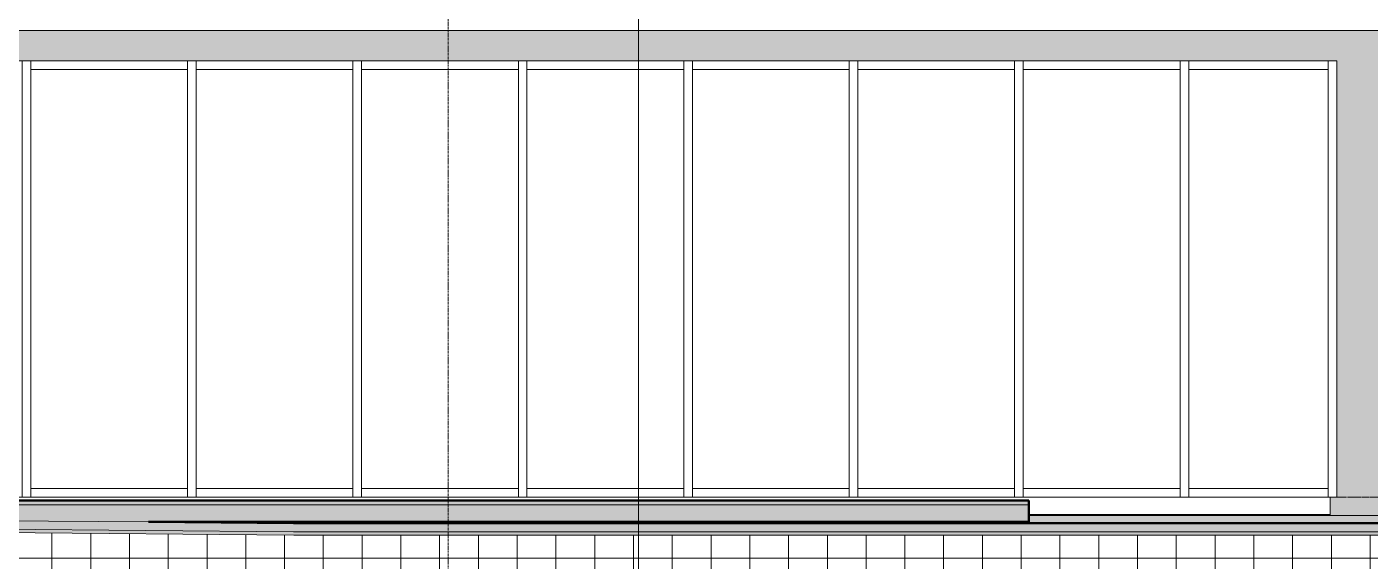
# Model space of a CAD drawing. Header units: inches. Extents: x 9610 to 15331, y -316 to 681.
# Drawn here: x 13869.4 to 14181.2, y -14.8 to 109.2 of the extents above; entities that cross this region are included whole.
import ezdxf

# ---------------------------------------------------------------- set-up
doc = ezdxf.new("R2010")
doc.units = ezdxf.units.IN
doc.header["$MEASUREMENT"] = 0
doc.linetypes.add('Aligning Line 1_8_', pattern=[0.25, 0.125, -0.125])
doc.linetypes.add('Grid Line 1_2_', pattern=[0.875, 0.5, -0.125, 0.125, -0.125])
for name, color, linetype, lineweight in [('A-CLNG-1', 135, 'Continuous', 13), ('A-FLOR-1', 8, 'Continuous', 5), ('A-FLOR-5', 192, 'Continuous', 50), ('A-FLOR-6', 135, 'Continuous', 13), ('A-FLOR-LEVL-1', 51, 'Grid Line 1_2_', 9), ('A-FLOR-MCUT', 51, 'Continuous', 13), ('A-FLOR-PATT-1', 8, 'Continuous', 9), ('A-FLOR-PATT-2', 55, 'Continuous', 9), ('A-GLAZ-CWMG-1', 55, 'Continuous', 9), ('A-WALL-1', 135, 'Continuous', 13), ('A-WALL-PATT-4', 55, 'Continuous', 9), ('G-ANNO-SYMB', 111, 'Aligning Line 1_8_', 9), ('G-ANNO-SYMB-1', 111, 'Continuous', 9), ('S-GRID-1', 1, 'Grid Line 1_2_', 9)]:
    doc.layers.add(name, color=color, linetype=linetype, lineweight=lineweight)

# ---------------------------------------------------------------- blocks, each defined once
blk = doc.blocks.new('Rectangular Mullion - 2_ x 4_ rectangular-2110444-BUILDING SECTION - NORTH_SOUTH AT ELEVATOR AND COURTYARD - LOOKING EAST')
at = {"layer": 'A-GLAZ-CWMG-1'}
for p, q in [((-2950.07, 101.38), (-2948.07, 101.38)), ((-2950.07, 101.38), (-2950.07, 0)), ((-2948.07, 0), (-2948.07, 101.38)), ((-2948.07, 0), (-2950.07, 0))]:
    blk.add_line(p, q, dxfattribs=at)
blk = doc.blocks.new('Rectangular Mullion - 2_ x 4_ rectangular-1900522-BUILDING SECTION - NORTH_SOUTH AT ELEVATOR AND COURTYARD - LOOKING EAST')
at = {"layer": 'A-GLAZ-CWMG-1'}
for p, q in [((-3366.43, 0), (-3366.43, 2)), ((-3330.03, 2), (-3366.43, 2)), ((-3366.43, 0), (-3330.03, 0)), ((-3330.03, 2), (-3330.03, 0))]:
    blk.add_line(p, q, dxfattribs=at)
blk = doc.blocks.new('Rectangular Mullion - 2_ x 4_ rectangular-V79-BUILDING SECTION - NORTH_SOUTH AT ELEVATOR AND COURTYARD - LOOKING EAST')
at = {"layer": 'A-GLAZ-CWMG-1'}
for p, q in [((-3368.43, 101.38), (-3366.43, 101.38)), ((-3368.43, 101.38), (-3368.43, 0)), ((-3366.43, 0), (-3366.43, 101.38)), ((-3366.43, 0), (-3368.43, 0))]:
    blk.add_line(p, q, dxfattribs=at)
blk = doc.blocks.new('Rectangular Mullion - 2_ x 4_ rectangular-1900519-BUILDING SECTION - NORTH_SOUTH AT ELEVATOR AND COURTYARD - LOOKING EAST')
at = {"layer": 'A-GLAZ-CWMG-1'}
for p, q in [((-3366.43, 99.38), (-3366.43, 101.38)), ((-3330.03, 101.38), (-3366.43, 101.38)), ((-3330.03, 101.38), (-3330.03, 99.38)), ((-3366.43, 99.38), (-3330.03, 99.38))]:
    blk.add_line(p, q, dxfattribs=at)
blk = doc.blocks.new('Rectangular Mullion - 2_ x 4_ rectangular-2191480-BUILDING SECTION - NORTH_SOUTH AT ELEVATOR AND COURTYARD - LOOKING EAST')
at = {"layer": 'A-GLAZ-CWMG-1'}
for p, q in [((-2982.44, 99.38), (-2982.44, 101.38)), ((-2950.07, 101.38), (-2982.44, 101.38)), ((-2950.07, 101.38), (-2950.07, 99.38)), ((-2982.44, 99.38), (-2950.07, 99.38))]:
    blk.add_line(p, q, dxfattribs=at)
blk = doc.blocks.new('Rectangular Mullion - 2_ x 4_ rectangular-2191481-BUILDING SECTION - NORTH_SOUTH AT ELEVATOR AND COURTYARD - LOOKING EAST')
at = {"layer": 'A-GLAZ-CWMG-1'}
for p, q in [((-2982.44, 0), (-2982.44, 2)), ((-2950.07, 2), (-2982.44, 2)), ((-2982.44, 0), (-2950.07, 0)), ((-2950.07, 2), (-2950.07, 0))]:
    blk.add_line(p, q, dxfattribs=at)

msp = doc.modelspace()

# ---------------------------------------------------------------- hatches: boundary and pattern name
at = {"layer": 'A-FLOR-1'}
h = msp.add_hatch(color=256, dxfattribs=at)
h.paths.add_polyline_path([(14889.88, -1.75), (14905.97, -1.75), (14905.97, -0.75), (14752.37, -0.75), (14752.37, -1.75), (14889.76, -1.75)], flags=0)
h.paths.add_polyline_path([(13724.79, -1.75), (14101.97, -1.75), (14101.97, -0.75), (13721.32, -0.75), (13721.32, -1.75)], flags=0)
h.paths.add_polyline_path([(14637.17, -1.75), (14637.17, -0.75), (14483.57, -0.75), (14483.57, -1.75), (14636.51, -1.75)], flags=0)
h.paths.add_polyline_path([(14195.57, -1.75), (14349.17, -1.75), (14349.17, -0.75), (14195.57, -0.75)], flags=0)
at = {"layer": 'A-FLOR-PATT-1'}
h = msp.add_hatch(dxfattribs=at)
h.set_pattern_fill('FP_57', color=256, style=0, pattern_type=2)
h.set_pattern_definition([(216.87, (14115.565, 154.825), (47.980943, 31.987086), [7.997, -71.971]), (206.565, (14125.161, 150.027), (-15.993714, -15.99413), [17.881, -17.881]), (198.435, (14125.161, 142.03), (-31.98674, -15.99388), [10.115, -40.461])])
h.paths.add_polyline_path([(14195.57, -5.75), (14349.17, -5.75), (14349.17, -1.75), (14195.57, -1.75), (14195.57, -4.51)], flags=0)
h.paths.add_polyline_path([(14533.18, -5.75), (14637.17, -5.75), (14637.17, -1.75), (14483.57, -1.75), (14483.57, -4.84), (14523.24, -5.57)], flags=0)
h.paths.add_polyline_path([(14889.88, -5.75), (14905.97, -5.57), (14905.97, -1.75), (14752.37, -1.75), (14752.37, -5.75), (14889.76, -5.75)], flags=0)
h.paths.add_polyline_path([(13921.49, -5.75), (14101.97, -5.75), (14101.97, -1.75), (13721.32, -1.75), (13721.32, -4.26), (13897.62, -5.75), (13917.12, -5.75)], flags=0)
h = msp.add_hatch(dxfattribs=at)
h.set_pattern_fill('FP_54', color=256, style=0, pattern_type=2)
h.set_pattern_definition([(0, (14109.167, 138.832), (24, 24), [24, -24]), (0, (14109.167, 147.832), (24, 24), [24, -24]), (0, (14109.167, 156.832), (24, 24), [24, -24]), (90, (14112.167, 159.832), (-24, 24), [24, -24]), (90, (14121.167, 159.832), (-24, 24), [24, -24]), (90, (14130.167, 159.832), (-24, 24), [24, -24])])
h.paths.add_polyline_path([(14754.69, -8.03), (14864.82, -8.03), (15024.83, -6.25), (15188.17, -6.25), (15188.17, -4.25), (15019.86, -4.28), (14864.8, -6.03), (14548.66, -6.03), (14450.79, -4.26), (14336.36, -6.03), (13927.39, -6), (13721.19, -4.28), (13721.19, -6.26), (13931.29, -8.03), (14336.36, -8.03), (14451.44, -6.25), (14548.66, -8.03), (14737.81, -8.03)], flags=0)
h = msp.add_hatch(dxfattribs=at)
h.set_pattern_fill('FP_40', color=256, style=0, pattern_type=2)
h.set_pattern_definition([(0, (14109.167, 138.832), (0, 4.798), []), (315, (14109.167, 138.832), (4.798427, 0), [6.786, -6.786]), (45, (14109.167, 138.832), (4.798427, 0), [6.786, -6.786])])
h.paths.add_polyline_path([(14723.86, -8.78), (14864.82, -8.78), (15024.83, -7), (15188.17, -7), (15188.17, -6.25), (15019.86, -6.28), (14864.8, -8.03), (14548.66, -8.03), (14450.79, -6.26), (14336.36, -8.03), (13927.39, -8), (13720.13, -6.26), (13720.13, -7), (13931.29, -8.78), (14336.36, -8.78), (14451.44, -7), (14548.66, -8.78), (14704.04, -8.78)], flags=0)
h = msp.add_hatch(dxfattribs=at)
h.set_pattern_fill('FP_61', color=256, style=0, pattern_type=2)
h.set_pattern_definition([(0, (14109.167, 138.832), (0, 9), []), (90, (14109.167, 138.832), (-9, 6e-16), [])])
h.paths.add_polyline_path([(14754.69, -17), (15188.17, -17), (15188.17, -7), (15021.17, -7.01), (14864.8, -8.78), (14548.66, -8.78), (14450.79, -7.01), (14336.36, -8.78), (14336.36, -8.78), (13927.39, -8.75), (13720.13, -7), (13720.13, -17), (14737.81, -17)], flags=0)
at = {"layer": 'A-FLOR-PATT-2'}
h = msp.add_hatch(dxfattribs=at)
h.set_pattern_fill('FP_60', color=256, style=0, pattern_type=2)
h.set_pattern_definition([(0, (14109.16684, -5.99), (15.36, 0.067), [1.267, -10.253, 1.267, -10.253, -61.44]), (0, (14109.16684, -5.99), (15.36, 0.067), [-23.04, 1.267, -21.773, 1.267, -10.253, -26.88]), (0, (14109.16684, -5.99), (15.36, 0.067), [-57.6, 1.267, -6.413, 1.267, -17.933]), (178.268, (14114.92684, -5.956), (-11.006021375, 0.19874228), [0.634, -5.129, 0.634, -5.129, -30.734]), (178.268, (14114.92684, -5.956), (-11.006021375, 0.19874228), [-11.525, 0.634, -10.891, 0.634, -5.129, -13.446]), (178.268, (14114.92684, -5.956), (-11.006021375, 0.19874228), [-28.813, 0.634, -3.208, 0.634, -8.97]), (181.732, (14116.84684, -5.822), (-4.35495753, -0.26574782), [0.634, -5.129, 0.634, -5.129, -30.734]), (181.732, (14116.84684, -5.822), (-4.35495753, -0.26574782), [-11.525, 0.634, -10.891, 0.634, -5.129, -13.446]), (181.732, (14116.84684, -5.822), (-4.35495753, -0.26574782), [-28.813, 0.634, -3.208, 0.634, -8.97])])
h.paths.add_polyline_path([(14095.13, -6.03), (14336.36, -6.03), (14449.75, -4.28), (14349.17, -4.28), (14349.17, -5.75), (14195.57, -5.75), (14195.57, -4.28), (14101.97, -4.25), (14101.97, -5.75), (13897.62, -5.75), (13931.29, -6.03), (14062.46, -6.03)], flags=0)
h.paths.add_polyline_path([(13721.32, -4.26), (13721.32, -4.25), (13721.19, -4.26)], flags=0)
at = {"layer": 'A-WALL-PATT-4'}
h = msp.add_hatch(dxfattribs=at)
h.set_pattern_fill('FP_66', color=256, style=0, pattern_type=2)
h.set_pattern_definition([(0, (13716.88, 0.8), (0, 4), []), (90, (13716.88, 0.8), (-8, 8), [4, -28]), (90, (13732.88, 4.8), (-8, 8), [4, -28])])
h.paths.add_polyline_path([(14483.57, -4.28), (14483.57, -0.75), (14637.17, -0.75), (14637.17, -4.28), (14752.37, -4.25), (14752.37, -0.75), (14905.97, -0.75), (14905.97, -4.28), (15023.67, -4.25), (15023.67, 108.37), (13721.44, 108.37), (13721.44, 108.75), (13721.19, 108.75), (13721.19, 71.63), (13721.67, 71.63), (13721.67, 101.38), (14173.42, 101.38), (14173.42, 0), (14171.88, -0.02), (14171.88, -4.28), (14195.57, -4.25), (14195.57, -0.75), (14349.17, -0.75), (14349.17, -4.28), (14467.67, -4.28)], flags=0)
h.paths.add_polyline_path([(14803.03, 0), (14803.03, 0.08), (14802.92, 0), (14802.92, 0.5), (14793.9, 0.5), (14793.53, 0), (14775.53, 0), (14775.53, 0.5), (14771.75, 0.5), (14771.75, 30.6), (14771.58, 30.98), (14771.75, 30.89), (14771.75, 85.37), (14809.78, 85.37), (14809.78, 74.5), (14810.15, 74.54), (14810.15, 85.37), (14848.18, 85.37), (14848.18, 54.42), (14853.1, 50.8), (14848.18, 52.14), (14848.18, 19.49), (14848.53, 19.48), (14850.03, 18.83), (14852.75, 27.15), (14852.9, 28), (14854.51, 30.5), (14855.51, 31), (14853.9, 28), (14853.03, 23), (14852.16, 23), (14851.03, 18.83), (14851.53, 0), (14833.53, 0), (14833.15, 0.5), (14824.13, 0.5), (14824.13, 0), (14823.47, 0.5), (14823.03, 0.5), (14823.01, 0.5), (14810.15, 0.5), (14810.13, 5.46), (14809.78, 5.2), (14809.78, 0.5), (14804.03, 0.5), (14804.03, 0.5), (14803.53, 0.46), (14803.03, 0.08)], flags=0)
h.paths.add_polyline_path([(14278.96, 0), (14278.96, 0.5), (14269.94, 0.5), (14269.57, 0), (14251.57, 0), (14252.07, 18.83), (14250.93, 23), (14250.07, 23), (14249.2, 28), (14247.58, 31), (14248.58, 30.5), (14250.2, 28), (14250.34, 27.15), (14253.07, 18.83), (14253.35, 18.95), (14253.35, 85.37), (14291.38, 85.37), (14291.38, 75.07), (14291.75, 75.11), (14291.75, 85.37), (14329.78, 85.37), (14329.78, 29.3), (14330.55, 30.5), (14331.55, 31), (14329.94, 28), (14329.78, 27.1), (14329.78, 0.5), (14327.55, 0.5), (14327.57, 0), (14309.57, 0), (14309.19, 0.5), (14300.17, 0.5), (14300.17, 0), (14300.07, 0.08), (14300.06, 0.08), (14299.51, 0.5), (14299.07, 0.5), (14299.05, 0.5), (14291.75, 0.5), (14291.75, 5.5), (14291.38, 5.5), (14291.38, 0.5), (14280.08, 0.5), (14280.07, 0.5), (14279.57, 0.46), (14279.07, 0.08), (14279.07, 0.08), (14278.97, 0)], flags=0)
h.paths.add_polyline_path([(14748.12, 0), (14748.12, 48), (14752.37, 48), (14752.37, 0), (14748.87, 0)], flags=0)
h.paths.add_polyline_path([(14480.07, 0), (14479.32, 0), (14479.32, 48), (14483.57, 48), (14483.57, 0), (14480.52, 0)], flags=0)
h.paths.add_polyline_path([(14192.07, 0), (14191.32, 0), (14191.32, 48), (14195.57, 48), (14195.57, 0)], flags=0)
h.paths.add_polyline_path([(14535.2, 0.5), (14522.15, 0.5), (14522.15, 85.37), (14560.18, 85.37), (14560.18, 0.5)], flags=0)
h.paths.add_polyline_path([(14946.55, 0.5), (14944.55, 0.5), (14944.55, 85.37), (14982.58, 85.37), (14982.58, 0.5), (14974.18, 0.5)], flags=0)
h.paths.add_polyline_path([(14704.04, 0.5), (14675.75, 0.5), (14675.75, 85.37), (14713.78, 85.37), (14713.78, 0.5), (14711.78, 0.5)], flags=0)
h.paths.add_polyline_path([(14490.62, 0.5), (14483.75, 0.5), (14483.75, 85.37), (14521.78, 85.37), (14521.78, 0.5), (14501.44, 0.5)], flags=0)
h.paths.add_polyline_path([(14850.53, 1), (14850.03, 17.99), (14848.53, 18.48), (14848.18, 18.48), (14848.18, 1), (14850.03, 1)], flags=0)
h.paths.add_polyline_path([(14253.35, 1), (14253.31, 18.07), (14253.04, 17.98), (14252.57, 1), (14253.07, 1)], flags=0)
h.paths.add_polyline_path([(14402.58, 4), (14372.58, 4), (14372.58, 34), (14402.58, 34), (14402.58, 5.69)], flags=0)
h.paths.add_polyline_path([(14440.58, 4), (14410.58, 4), (14410.58, 34), (14440.58, 34), (14440.58, 22.69)], flags=0)
h.paths.add_polyline_path([(14810.14, 6.5), (14810.15, 6.51), (14810.15, 17.07), (14809.78, 17.07), (14809.8, 6.5)], flags=0)
h.paths.add_polyline_path([(14291.4, 6.5), (14291.59, 6.5), (14291.38, 6.66), (14291.38, 6.5)], flags=0)
h.paths.add_polyline_path([(14291.75, 7.41), (14291.75, 17.07), (14291.38, 17.07), (14291.41, 7.67), (14291.64, 7.5)], flags=0)
h.paths.add_polyline_path([(14291.46, 19), (14291.75, 19), (14291.75, 23), (14291.38, 23), (14291.38, 19)], flags=0)
h.paths.add_polyline_path([(14809.86, 19), (14810.15, 19), (14810.15, 23), (14809.78, 23), (14809.78, 19)], flags=0)
h.paths.add_polyline_path([(14809.78, 31), (14810.15, 31), (14810.15, 62.51), (14809.78, 62.61), (14809.78, 34.15)], flags=0)
h.paths.add_polyline_path([(14291.75, 31), (14291.75, 55.44), (14291.38, 53.56), (14291.38, 31), (14291.51, 31)], flags=0)
h.paths.add_polyline_path([(14857.82, 63.38), (14855.82, 63.38), (14855.82, 71.13), (14855.57, 71.13), (14855.57, 77.63), (14855.82, 77.63), (14855.82, 85.37), (14857.82, 85.37), (14857.82, 77.63), (14858.07, 77.63), (14858.07, 71.13), (14857.82, 71.13), (14857.82, 68.53)], flags=0)
h.paths.add_polyline_path([(14761.27, 63.38), (14759.27, 63.38), (14759.27, 71.13), (14759.02, 71.13), (14759.02, 77.63), (14759.27, 77.63), (14759.27, 85.37), (14761.27, 85.37), (14761.27, 77.63), (14761.52, 77.63), (14761.52, 71.13), (14761.27, 71.13), (14761.27, 68.53)], flags=0)
h.paths.add_polyline_path([(14568.97, 63.38), (14568.97, 71.13), (14568.72, 71.13), (14568.72, 77.63), (14568.97, 77.63), (14568.97, 85.37), (14570.97, 85.37), (14570.97, 77.63), (14571.22, 77.63), (14571.22, 71.13), (14570.97, 71.13), (14570.97, 63.38)], flags=0)
h.paths.add_polyline_path([(14242.17, 63.38), (14242.17, 71.13), (14241.92, 71.13), (14241.92, 77.63), (14242.17, 77.63), (14242.17, 85.37), (14244.17, 85.37), (14244.17, 77.63), (14244.42, 77.63), (14244.42, 71.13), (14244.17, 71.13), (14244.17, 63.38)], flags=0)
h.paths.add_polyline_path([(14809.78, 70.34), (14810.15, 70.54), (14810.15, 70.64), (14809.78, 70.44)], flags=0)

# ---------------------------------------------------------------- linework, layer by layer
at = {"layer": 'A-CLNG-1'}
msp.add_line((15053.32, 108.37), (13721.44, 108.37), dxfattribs=at)
at = {"layer": 'A-FLOR-5'}
for p, q in [((14101.97, -0.75), (13721.32, -0.75)), ((14101.97, -5.75), (14101.97, -0.75)), ((13897.62, -5.75), (13931.25, -6.03)), ((13897.62, -5.75), (14101.97, -5.75)), ((13931.25, -6.03), (14336.36, -6.03))]:
    msp.add_line(p, q, dxfattribs=at)
at = {"layer": 'A-FLOR-6'}
for p, q in [((14101.97, -4), (14171.88, -4)), ((14101.97, -4.25), (14171.88, -4.25))]:
    msp.add_line(p, q, dxfattribs=at)
at = {"layer": 'A-FLOR-LEVL-1'}
msp.add_line((12953.53, 0), (15306.53, 0), dxfattribs=at)
at = {"layer": 'A-FLOR-MCUT'}
for p, q in [((14101.97, -1.75), (13721.32, -1.75)), ((13897.62, -5.75), (13721.32, -4.26)), ((13931.29, -8.78), (13720.13, -7)), ((13931.28, -8.03), (13721.19, -6.26)), ((14336.36, -8.03), (13931.28, -8.03)), ((14336.36, -8.78), (13931.29, -8.78))]:
    msp.add_line(p, q, dxfattribs=at)
at = {"layer": 'A-WALL-1'}
for p, q in [((13721.67, 101.38), (14173.42, 101.38)), ((14173.42, 101.38), (14173.42, 0)), ((14173.42, 0), (14171.88, 0)), ((14171.88, 0), (14171.88, -4.28)), ((14171.88, -4.28), (14195.57, -4.28))]:
    msp.add_line(p, q, dxfattribs=at)
at = {"layer": 'G-ANNO-SYMB'}
msp.add_line((15210.55, 0), (13049.45, 0), dxfattribs=at)
at = {"layer": 'G-ANNO-SYMB-1'}
msp.add_line((14011.34, 526.95), (14011.34, -183.08), dxfattribs=at)
at = {"layer": 'S-GRID-1'}
msp.add_line((13967.17, -159.84), (13967.17, 470.5), dxfattribs=at)

# ---------------------------------------------------------------- block references
at = {"layer": 'A-GLAZ-CWMG-1'}
for name, p in [('Rectangular Mullion - 2_ x 4_ rectangular-V79-BUILDING SECTION - NORTH_SOUTH AT ELEVATOR AND COURTYARD - LOOKING EAST', (17236.69, 0)), ('Rectangular Mullion - 2_ x 4_ rectangular-1900519-BUILDING SECTION - NORTH_SOUTH AT ELEVATOR AND COURTYARD - LOOKING EAST', (17236.69, 0)), ('Rectangular Mullion - 2_ x 4_ rectangular-V79-BUILDING SECTION - NORTH_SOUTH AT ELEVATOR AND COURTYARD - LOOKING EAST', (17275.08, 0)), ('Rectangular Mullion - 2_ x 4_ rectangular-1900519-BUILDING SECTION - NORTH_SOUTH AT ELEVATOR AND COURTYARD - LOOKING EAST', (17275.08, 0)), ('Rectangular Mullion - 2_ x 4_ rectangular-V79-BUILDING SECTION - NORTH_SOUTH AT ELEVATOR AND COURTYARD - LOOKING EAST', (17313.48, 0)), ('Rectangular Mullion - 2_ x 4_ rectangular-1900519-BUILDING SECTION - NORTH_SOUTH AT ELEVATOR AND COURTYARD - LOOKING EAST', (17313.48, 0)), ('Rectangular Mullion - 2_ x 4_ rectangular-V79-BUILDING SECTION - NORTH_SOUTH AT ELEVATOR AND COURTYARD - LOOKING EAST', (17351.88, 0)), ('Rectangular Mullion - 2_ x 4_ rectangular-1900519-BUILDING SECTION - NORTH_SOUTH AT ELEVATOR AND COURTYARD - LOOKING EAST', (17351.88, 0)), ('Rectangular Mullion - 2_ x 4_ rectangular-V79-BUILDING SECTION - NORTH_SOUTH AT ELEVATOR AND COURTYARD - LOOKING EAST', (17390.28, 0)), ('Rectangular Mullion - 2_ x 4_ rectangular-1900519-BUILDING SECTION - NORTH_SOUTH AT ELEVATOR AND COURTYARD - LOOKING EAST', (17390.28, 0)), ('Rectangular Mullion - 2_ x 4_ rectangular-V79-BUILDING SECTION - NORTH_SOUTH AT ELEVATOR AND COURTYARD - LOOKING EAST', (17428.68, 0)), ('Rectangular Mullion - 2_ x 4_ rectangular-1900519-BUILDING SECTION - NORTH_SOUTH AT ELEVATOR AND COURTYARD - LOOKING EAST', (17428.68, 0)), ('Rectangular Mullion - 2_ x 4_ rectangular-V79-BUILDING SECTION - NORTH_SOUTH AT ELEVATOR AND COURTYARD - LOOKING EAST', (17467.08, 0)), ('Rectangular Mullion - 2_ x 4_ rectangular-1900519-BUILDING SECTION - NORTH_SOUTH AT ELEVATOR AND COURTYARD - LOOKING EAST', (17467.08, 0)), ('Rectangular Mullion - 2_ x 4_ rectangular-V79-BUILDING SECTION - NORTH_SOUTH AT ELEVATOR AND COURTYARD - LOOKING EAST', (17505.48, 0)), ('Rectangular Mullion - 2_ x 4_ rectangular-2191480-BUILDING SECTION - NORTH_SOUTH AT ELEVATOR AND COURTYARD - LOOKING EAST', (17121.49, 0)), ('Rectangular Mullion - 2_ x 4_ rectangular-2110444-BUILDING SECTION - NORTH_SOUTH AT ELEVATOR AND COURTYARD - LOOKING EAST', (17121.49, 0)), ('Rectangular Mullion - 2_ x 4_ rectangular-1900522-BUILDING SECTION - NORTH_SOUTH AT ELEVATOR AND COURTYARD - LOOKING EAST', (17236.69, 0)), ('Rectangular Mullion - 2_ x 4_ rectangular-1900522-BUILDING SECTION - NORTH_SOUTH AT ELEVATOR AND COURTYARD - LOOKING EAST', (17275.08, 0)), ('Rectangular Mullion - 2_ x 4_ rectangular-1900522-BUILDING SECTION - NORTH_SOUTH AT ELEVATOR AND COURTYARD - LOOKING EAST', (17313.48, 0)), ('Rectangular Mullion - 2_ x 4_ rectangular-1900522-BUILDING SECTION - NORTH_SOUTH AT ELEVATOR AND COURTYARD - LOOKING EAST', (17351.88, 0)), ('Rectangular Mullion - 2_ x 4_ rectangular-1900522-BUILDING SECTION - NORTH_SOUTH AT ELEVATOR AND COURTYARD - LOOKING EAST', (17390.28, 0)), ('Rectangular Mullion - 2_ x 4_ rectangular-1900522-BUILDING SECTION - NORTH_SOUTH AT ELEVATOR AND COURTYARD - LOOKING EAST', (17428.68, 0)), ('Rectangular Mullion - 2_ x 4_ rectangular-1900522-BUILDING SECTION - NORTH_SOUTH AT ELEVATOR AND COURTYARD - LOOKING EAST', (17467.08, 0)), ('Rectangular Mullion - 2_ x 4_ rectangular-2191481-BUILDING SECTION - NORTH_SOUTH AT ELEVATOR AND COURTYARD - LOOKING EAST', (17121.49, 0))]:
    msp.add_blockref(name, p, dxfattribs=at)

doc.saveas('drawing.dxf')
